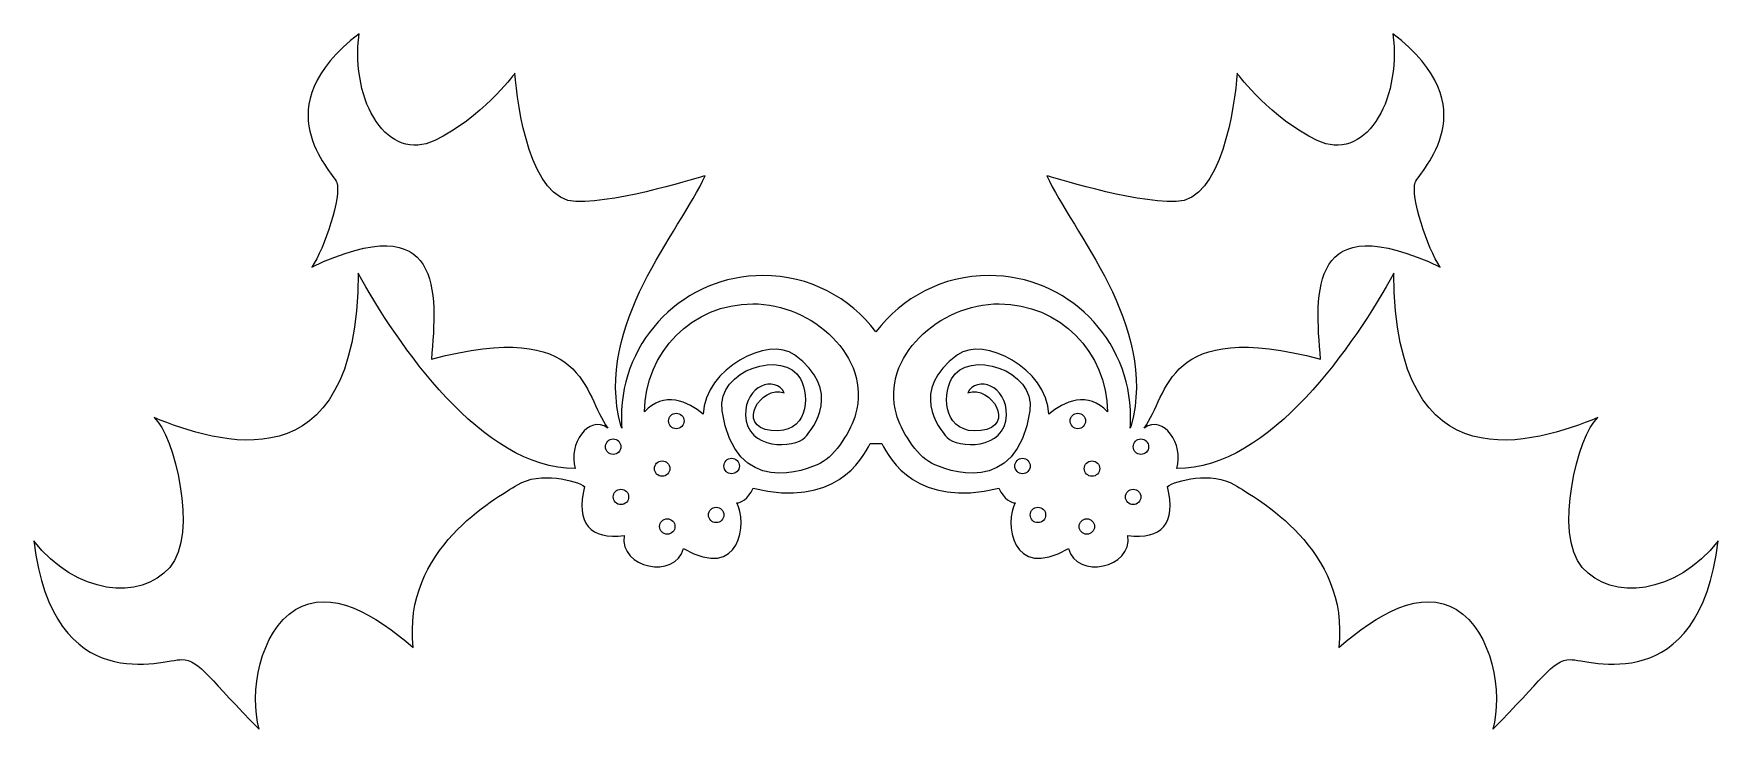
# Model space of a CAD drawing. Header units: centimetres. Extents: x -9 to 9, y -3.7 to 3.7.
import ezdxf

# ---------------------------------------------------------------- set-up
doc = ezdxf.new("R2010")
doc.units = ezdxf.units.CM
doc.header["$MEASUREMENT"] = 0
doc.layers.add('Camada 1', color=7, linetype='Continuous')

msp = doc.modelspace()

# ---------------------------------------------------------------- linework, layer by layer
at = {"layer": 'Camada 1'}
for points, knots in [([(-2.71981, -0.49789), (-2.72277, -0.45921), (-2.72428, -0.42016), (-2.72428, -0.38073), (-2.72428, -0.38073), (-2.72428, 0.45586), (-2.04605, 1.13409), (-1.20946, 1.13409), (-1.20946, 1.13409), (-0.71538, 1.13409), (-0.27657, 0.89755), (-0.00002, 0.5315), (-0.00002, 0.5315), (0.27652, 0.89755), (0.71533, 1.13409), (1.20942, 1.13409), (1.20942, 1.13409), (2.04601, 1.13409), (2.72424, 0.45586), (2.72424, -0.38073), (2.72424, -0.38073), (2.72424, -0.42015), (2.72273, -0.45921), (2.71979, -0.49789), (2.71979, -0.49789), (2.71979, -0.49789), (2.73162, -0.46971), (2.73162, -0.46971), (2.73162, -0.46971), (3.01708, 0.60775), (2.09614, 1.60245), (1.82913, 2.20102), (1.82913, 2.20102), (1.86599, 2.19176), (2.72244, 1.91553), (3.21049, 1.92474), (3.21049, 1.92474), (3.69854, 1.93395), (3.83676, 2.94698), (3.86435, 3.29695), (3.86435, 3.29695), (3.89195, 3.26009), (4.22352, 2.81808), (4.72083, 2.57861), (4.72083, 2.57861), (5.21817, 2.33911), (5.62332, 2.97464), (5.53125, 3.7206), (5.53125, 3.7206), (6.56268, 2.9286), (5.82594, 2.26547), (5.77067, 2.12733), (5.77067, 2.12733), (5.71542, 1.98919), (5.89963, 1.41822), (6.03777, 1.22473), (6.03777, 1.22473), (4.62876, 1.8878), (4.69321, 0.95763), (4.75764, 0.23934), (4.75764, 0.23934), (3.08156, 0.68141), (3.13686, -0.13825), (2.86976, -0.49745), (2.86976, -0.49745), (3.08161, -0.3501), (3.29338, -0.67242), (3.2197, -0.93026), (3.2197, -0.93026), (4.2143, -0.93947), (5.12621, 0.40522), (5.54063, 1.16042), (5.54063, 1.16042), (5.54984, -1.16027), (7.06019, -0.65383), (7.72323, -0.38678), (7.72323, -0.38678), (7.51146, -0.57098), (7.24436, -1.63), (7.55744, -1.98918), (7.55744, -1.98918), (7.87052, -2.34836), (8.56127, -2.28387), (9.01249, -1.70369), (9.01249, -1.70369), (8.80064, -3.40745), (7.62181, -2.97462), (7.42843, -2.97462), (7.42843, -2.97462), (7.23505, -2.97462), (7.1153, -3.20483), (6.5996, -3.72056), (6.5996, -3.72056), (6.71014, -3.33374), (6.59039, -2.67067), (6.21278, -2.44043), (6.21278, -2.44043), (5.83517, -2.21019), (5.36553, -2.48647), (4.95109, -2.84564), (4.95109, -2.84564), (5.07076, -1.7958), (4.07635, -1.25245), (3.83688, -1.1051), (3.83688, -1.1051), (3.59738, -0.95778), (3.20146, -1.05906), (3.11859, -1.12349), (3.11859, -1.12349), (3.21987, -1.51947), (3.05414, -1.69451), (2.69497, -1.64848), (2.69497, -1.64848), (2.75022, -1.99847), (2.14239, -2.11814), (2.05949, -1.78662), (2.05949, -1.78662), (1.44243, -2.14579), (1.37803, -1.49187), (1.48852, -1.29852), (1.48852, -1.29852), (1.45166, -1.29852), (1.3688, -1.26166), (1.3136, -1.14197), (1.3136, -1.14197), (0.4387, -1.35382), (0.15316, -0.83804), (0.06106, -0.66305), (0.06106, -0.66305), (0.06106, -0.66305), (-0.06107, -0.66302), (-0.06107, -0.66302), (-0.06107, -0.66302), (-0.15315, -0.83799), (-0.43868, -1.35377), (-1.31358, -1.14194), (-1.31358, -1.14194), (-1.36877, -1.26164), (-1.45167, -1.29849), (-1.48852, -1.29849), (-1.48852, -1.29849), (-1.37803, -1.49187), (-1.44243, -2.14577), (-2.05949, -1.78659), (-2.05949, -1.78659), (-2.14238, -2.11811), (-2.75018, -1.99844), (-2.69494, -1.64845), (-2.69494, -1.64845), (-3.05414, -1.69449), (-3.21985, -1.51944), (-3.11856, -1.12346), (-3.11856, -1.12346), (-3.20145, -1.05901), (-3.59738, -0.95772), (-3.83685, -1.10507), (-3.83685, -1.10507), (-4.07632, -1.25242), (-5.07076, -1.79576), (-4.95106, -2.84561), (-4.95106, -2.84561), (-5.36548, -2.48644), (-5.83511, -2.21013), (-6.21273, -2.4404), (-6.21273, -2.4404), (-6.59037, -2.67064), (-6.71012, -3.33371), (-6.59958, -3.72053), (-6.59958, -3.72053), (-7.11531, -3.2048), (-7.23506, -2.97459), (-7.42844, -2.97459), (-7.42844, -2.97459), (-7.62182, -2.97459), (-8.80068, -3.40744), (-9.0125, -1.70371), (-9.0125, -1.70371), (-8.56128, -2.28389), (-7.87051, -2.34837), (-7.55745, -1.9892), (-7.55745, -1.9892), (-7.24437, -1.63003), (-7.51144, -0.57098), (-7.72324, -0.3868), (-7.72324, -0.3868), (-7.06017, -0.65384), (-5.54982, -1.16028), (-5.54061, 1.1604), (-5.54061, 1.1604), (-5.12617, 0.4052), (-4.21428, -0.93949), (-3.21968, -0.93028), (-3.21968, -0.93028), (-3.29337, -0.67244), (-3.08159, -0.3501), (-2.86974, -0.49747), (-2.86974, -0.49747), (-3.13684, -0.1383), (-3.08151, 0.68138), (-4.75762, 0.23932), (-4.75762, 0.23932), (-4.69317, 0.95761), (-4.62871, 1.88775), (-6.03773, 1.22471), (-6.03773, 1.22471), (-5.89959, 1.4182), (-5.71539, 1.98917), (-5.77066, 2.12731), (-5.77066, 2.12731), (-5.82591, 2.26545), (-6.56266, 2.92857), (-5.53121, 3.72058), (-5.53121, 3.72058), (-5.62331, 2.97461), (-5.21813, 2.33911), (-4.72082, 2.57859), (-4.72082, 2.57859), (-4.22351, 2.81806), (-3.89191, 3.2601), (-3.86431, 3.29693), (-3.86431, 3.29693), (-3.83671, 2.94694), (-3.69852, 1.9339), (-3.21045, 1.92472), (-3.21045, 1.92472), (-2.72238, 1.91554), (-1.86594, 2.19176), (-1.82909, 2.201), (-1.82909, 2.201), (-2.09611, 1.60243), (-3.01707, 0.60773), (-2.73158, -0.46973), (-2.73158, -0.46973), (-2.73158, -0.46973), (-2.71981, -0.49789), (-2.71981, -0.49789)], [0, 0, 0, 0, 0.01666667, 0.01666667, 0.01666667, 0.01666667, 0.03333333, 0.03333333, 0.03333333, 0.03333333, 0.05, 0.05, 0.05, 0.05, 0.06666667, 0.06666667, 0.06666667, 0.06666667, 0.08333333, 0.08333333, 0.08333333, 0.08333333, 0.1, 0.1, 0.1, 0.1, 0.11666667, 0.11666667, 0.11666667, 0.11666667, 0.13333333, 0.13333333, 0.13333333, 0.13333333, 0.15, 0.15, 0.15, 0.15, 0.16666667, 0.16666667, 0.16666667, 0.16666667, 0.18333333, 0.18333333, 0.18333333, 0.18333333, 0.2, 0.2, 0.2, 0.2, 0.21666667, 0.21666667, 0.21666667, 0.21666667, 0.23333333, 0.23333333, 0.23333333, 0.23333333, 0.25, 0.25, 0.25, 0.25, 0.26666667, 0.26666667, 0.26666667, 0.26666667, 0.28333333, 0.28333333, 0.28333333, 0.28333333, 0.3, 0.3, 0.3, 0.3, 0.31666667, 0.31666667, 0.31666667, 0.31666667, 0.33333333, 0.33333333, 0.33333333, 0.33333333, 0.35, 0.35, 0.35, 0.35, 0.36666667, 0.36666667, 0.36666667, 0.36666667, 0.38333333, 0.38333333, 0.38333333, 0.38333333, 0.4, 0.4, 0.4, 0.4, 0.41666667, 0.41666667, 0.41666667, 0.41666667, 0.43333333, 0.43333333, 0.43333333, 0.43333333, 0.45, 0.45, 0.45, 0.45, 0.46666667, 0.46666667, 0.46666667, 0.46666667, 0.48333333, 0.48333333, 0.48333333, 0.48333333, 0.5, 0.5, 0.5, 0.5, 0.51666667, 0.51666667, 0.51666667, 0.51666667, 0.53333333, 0.53333333, 0.53333333, 0.53333333, 0.55, 0.55, 0.55, 0.55, 0.56666667, 0.56666667, 0.56666667, 0.56666667, 0.58333333, 0.58333333, 0.58333333, 0.58333333, 0.6, 0.6, 0.6, 0.6, 0.61666667, 0.61666667, 0.61666667, 0.61666667, 0.63333333, 0.63333333, 0.63333333, 0.63333333, 0.65, 0.65, 0.65, 0.65, 0.66666667, 0.66666667, 0.66666667, 0.66666667, 0.68333333, 0.68333333, 0.68333333, 0.68333333, 0.7, 0.7, 0.7, 0.7, 0.71666667, 0.71666667, 0.71666667, 0.71666667, 0.73333333, 0.73333333, 0.73333333, 0.73333333, 0.75, 0.75, 0.75, 0.75, 0.76666667, 0.76666667, 0.76666667, 0.76666667, 0.78333333, 0.78333333, 0.78333333, 0.78333333, 0.8, 0.8, 0.8, 0.8, 0.81666667, 0.81666667, 0.81666667, 0.81666667, 0.83333333, 0.83333333, 0.83333333, 0.83333333, 0.85, 0.85, 0.85, 0.85, 0.86666667, 0.86666667, 0.86666667, 0.86666667, 0.88333333, 0.88333333, 0.88333333, 0.88333333, 0.9, 0.9, 0.9, 0.9, 0.91666667, 0.91666667, 0.91666667, 0.91666667, 0.93333333, 0.93333333, 0.93333333, 0.93333333, 0.95, 0.95, 0.95, 0.95, 0.96666667, 0.96666667, 0.96666667, 0.96666667, 1, 1, 1, 1]), ([(-1.84986, -0.35073), (-1.83044, 0.14438), (-1.14768, 0.48795), (-0.87151, 0.28549), (-0.87151, 0.28549), (-0.35412, -0.09382), (-0.66892, -0.49731), (-0.76102, -0.59862), (-0.76102, -0.59862), (-0.86937, -0.71781), (-1.38724, -0.73676), (-1.39644, -0.35917), (-1.39644, -0.35917), (-1.4043, -0.03693), (-1.0741, 0.06445), (-0.982, -0.11972), (-0.982, -0.11972), (-1.23063, -0.03683), (-1.50691, -0.47889), (-1.12014, -0.52496), (-1.12014, -0.52496), (-0.73337, -0.571), (-0.70228, -0.16544), (-0.80706, 0.02762), (-0.80706, 0.02762), (-0.982, 0.34996), (-1.7095, 0.12896), (-1.64505, -0.31311), (-1.64505, -0.31311), (-1.5089, -1.24714), (-0.74663, -0.95062), (-0.59521, -0.87487), (-0.59521, -0.87487), (-0.42942, -0.79195), (-0.26321, -0.51239), (-0.21762, -0.34994), (-0.21762, -0.34994), (-0.04501, 0.26519), (-0.68072, 0.83116), (-1.31958, 0.83116), (-1.31958, 0.83116), (-1.95844, 0.83116), (-2.47636, 0.31324), (-2.47636, -0.32562), (-2.47636, -0.32562), (-2.27632, -0.09861), (-2.00419, -0.21196), (-1.84986, -0.35073)], [0, 0, 0, 0, 0.07692308, 0.07692308, 0.07692308, 0.07692308, 0.15384615, 0.15384615, 0.15384615, 0.15384615, 0.23076923, 0.23076923, 0.23076923, 0.23076923, 0.30769231, 0.30769231, 0.30769231, 0.30769231, 0.38461538, 0.38461538, 0.38461538, 0.38461538, 0.46153846, 0.46153846, 0.46153846, 0.46153846, 0.53846154, 0.53846154, 0.53846154, 0.53846154, 0.61538462, 0.61538462, 0.61538462, 0.61538462, 0.69230769, 0.69230769, 0.69230769, 0.69230769, 0.76923077, 0.76923077, 0.76923077, 0.76923077, 0.84615385, 0.84615385, 0.84615385, 0.84615385, 1, 1, 1, 1]), ([(2.47639, -0.32568), (2.47639, 0.31318), (1.95847, 0.8311), (1.31961, 0.8311), (1.31961, 0.8311), (0.68075, 0.8311), (0.04503, 0.26513), (0.21765, -0.35), (0.21765, -0.35), (0.26324, -0.51245), (0.42945, -0.79201), (0.59524, -0.87493), (0.59524, -0.87493), (0.74666, -0.95065), (1.5089, -1.24717), (1.64508, -0.31317), (1.64508, -0.31317), (1.70953, 0.1289), (0.98201, 0.3499), (0.80707, 0.02756), (0.80707, 0.02756), (0.70229, -0.16551), (0.73338, -0.57106), (1.12015, -0.52502), (1.12015, -0.52502), (1.50692, -0.47896), (1.23064, -0.03689), (0.98201, -0.11978), (0.98201, -0.11978), (1.07409, 0.0644), (1.40429, -0.03699), (1.39643, -0.35923), (1.39643, -0.35923), (1.38722, -0.73682), (0.86935, -0.71787), (0.76101, -0.59868), (0.76101, -0.59868), (0.66893, -0.49737), (0.35411, -0.09388), (0.8715, 0.28543), (0.8715, 0.28543), (1.14767, 0.48789), (1.83043, 0.14433), (1.84988, -0.35079), (1.84988, -0.35079), (2.00419, -0.21196), (2.27632, -0.09861), (2.47639, -0.32568)], [0, 0, 0, 0, 0.07692308, 0.07692308, 0.07692308, 0.07692308, 0.15384615, 0.15384615, 0.15384615, 0.15384615, 0.23076923, 0.23076923, 0.23076923, 0.23076923, 0.30769231, 0.30769231, 0.30769231, 0.30769231, 0.38461538, 0.38461538, 0.38461538, 0.38461538, 0.46153846, 0.46153846, 0.46153846, 0.46153846, 0.53846154, 0.53846154, 0.53846154, 0.53846154, 0.61538462, 0.61538462, 0.61538462, 0.61538462, 0.69230769, 0.69230769, 0.69230769, 0.69230769, 0.76923077, 0.76923077, 0.76923077, 0.76923077, 0.84615385, 0.84615385, 0.84615385, 0.84615385, 1, 1, 1, 1]), ([(-2.05433, -0.42206), (-2.05433, -0.37642), (-2.09135, -0.33943), (-2.13696, -0.33943), (-2.13696, -0.33943), (-2.18257, -0.33943), (-2.21959, -0.37642), (-2.21959, -0.42206), (-2.21959, -0.42206), (-2.21959, -0.46767), (-2.1826, -0.50469), (-2.13696, -0.50469), (-2.13696, -0.50469), (-2.09132, -0.50469), (-2.05433, -0.46768), (-2.05433, -0.42206)], [0, 0, 0, 0, 0.2, 0.2, 0.2, 0.2, 0.4, 0.4, 0.4, 0.4, 0.6, 0.6, 0.6, 0.6, 1, 1, 1, 1]), ([(2.15963, -0.50469), (2.20527, -0.50469), (2.24226, -0.46767), (2.24226, -0.42206), (2.24226, -0.42206), (2.24226, -0.37642), (2.20527, -0.33943), (2.15963, -0.33943), (2.15963, -0.33943), (2.11402, -0.33943), (2.07703, -0.37642), (2.07703, -0.42206), (2.07703, -0.42206), (2.07703, -0.46768), (2.11402, -0.50469), (2.15963, -0.50469)], [0, 0, 0, 0, 0.2, 0.2, 0.2, 0.2, 0.4, 0.4, 0.4, 0.4, 0.6, 0.6, 0.6, 0.6, 1, 1, 1, 1]), ([(-2.7291, -0.69747), (-2.7291, -0.65186), (-2.76612, -0.61484), (-2.81173, -0.61484), (-2.81173, -0.61484), (-2.85734, -0.61484), (-2.89436, -0.65186), (-2.89436, -0.69747), (-2.89436, -0.69747), (-2.89436, -0.74311), (-2.85734, -0.7801), (-2.81173, -0.7801), (-2.81173, -0.7801), (-2.76612, -0.7801), (-2.7291, -0.74311), (-2.7291, -0.69747)], [0, 0, 0, 0, 0.2, 0.2, 0.2, 0.2, 0.4, 0.4, 0.4, 0.4, 0.6, 0.6, 0.6, 0.6, 1, 1, 1, 1]), ([(2.83443, -0.7801), (2.88007, -0.7801), (2.91706, -0.74311), (2.91706, -0.69747), (2.91706, -0.69747), (2.91706, -0.65186), (2.88007, -0.61484), (2.83443, -0.61484), (2.83443, -0.61484), (2.78882, -0.61484), (2.7518, -0.65186), (2.7518, -0.69747), (2.7518, -0.69747), (2.7518, -0.74311), (2.78881, -0.7801), (2.83443, -0.7801)], [0, 0, 0, 0, 0.2, 0.2, 0.2, 0.2, 0.4, 0.4, 0.4, 0.4, 0.6, 0.6, 0.6, 0.6, 1, 1, 1, 1]), ([(-2.2058, -0.9316), (-2.2058, -0.88596), (-2.24282, -0.84897), (-2.28843, -0.84897), (-2.28843, -0.84897), (-2.33404, -0.84897), (-2.37106, -0.88596), (-2.37106, -0.9316), (-2.37106, -0.9316), (-2.37106, -0.97721), (-2.33404, -1.01423), (-2.28843, -1.01423), (-2.28843, -1.01423), (-2.24282, -1.01423), (-2.2058, -0.97721), (-2.2058, -0.9316)], [0, 0, 0, 0, 0.2, 0.2, 0.2, 0.2, 0.4, 0.4, 0.4, 0.4, 0.6, 0.6, 0.6, 0.6, 1, 1, 1, 1]), ([(-1.46217, -0.90405), (-1.46217, -0.85844), (-1.49919, -0.82142), (-1.5448, -0.82142), (-1.5448, -0.82142), (-1.59041, -0.82142), (-1.62743, -0.85844), (-1.62743, -0.90405), (-1.62743, -0.90405), (-1.62743, -0.94966), (-1.59044, -0.98668), (-1.5448, -0.98668), (-1.5448, -0.98668), (-1.49916, -0.98668), (-1.46217, -0.94967), (-1.46217, -0.90405)], [0, 0, 0, 0, 0.2, 0.2, 0.2, 0.2, 0.4, 0.4, 0.4, 0.4, 0.6, 0.6, 0.6, 0.6, 1, 1, 1, 1]), ([(1.56747, -0.98668), (1.61311, -0.98668), (1.6501, -0.94966), (1.6501, -0.90405), (1.6501, -0.90405), (1.6501, -0.85844), (1.61311, -0.82142), (1.56747, -0.82142), (1.56747, -0.82142), (1.52186, -0.82142), (1.48487, -0.85844), (1.48487, -0.90405), (1.48487, -0.90405), (1.48487, -0.94966), (1.52186, -0.98668), (1.56747, -0.98668)], [0, 0, 0, 0, 0.2, 0.2, 0.2, 0.2, 0.4, 0.4, 0.4, 0.4, 0.6, 0.6, 0.6, 0.6, 1, 1, 1, 1]), ([(2.31111, -1.01423), (2.35675, -1.01423), (2.39374, -0.97721), (2.39374, -0.9316), (2.39374, -0.9316), (2.39374, -0.88596), (2.35675, -0.84897), (2.31111, -0.84897), (2.31111, -0.84897), (2.2655, -0.84897), (2.22848, -0.88596), (2.22848, -0.9316), (2.22848, -0.9316), (2.22848, -0.97721), (2.26552, -1.01423), (2.31111, -1.01423)], [0, 0, 0, 0, 0.2, 0.2, 0.2, 0.2, 0.4, 0.4, 0.4, 0.4, 0.6, 0.6, 0.6, 0.6, 1, 1, 1, 1]), ([(-2.64649, -1.23455), (-2.64649, -1.18894), (-2.68348, -1.15195), (-2.72912, -1.15195), (-2.72912, -1.15195), (-2.77476, -1.15195), (-2.81175, -1.18894), (-2.81175, -1.23455), (-2.81175, -1.23455), (-2.81175, -1.28019), (-2.77473, -1.31718), (-2.72912, -1.31718), (-2.72912, -1.31718), (-2.68351, -1.31718), (-2.64649, -1.28019), (-2.64649, -1.23455)], [0, 0, 0, 0, 0.2, 0.2, 0.2, 0.2, 0.4, 0.4, 0.4, 0.4, 0.6, 0.6, 0.6, 0.6, 1, 1, 1, 1]), ([(2.7518, -1.31718), (2.79744, -1.31718), (2.83443, -1.28019), (2.83443, -1.23455), (2.83443, -1.23455), (2.83443, -1.18894), (2.79744, -1.15195), (2.7518, -1.15195), (2.7518, -1.15195), (2.70619, -1.15195), (2.66917, -1.18894), (2.66917, -1.23455), (2.66917, -1.23455), (2.66917, -1.28019), (2.70618, -1.31718), (2.7518, -1.31718)], [0, 0, 0, 0, 0.2, 0.2, 0.2, 0.2, 0.4, 0.4, 0.4, 0.4, 0.6, 0.6, 0.6, 0.6, 1, 1, 1, 1]), ([(-1.6274, -1.42735), (-1.6274, -1.38174), (-1.66442, -1.34472), (-1.71003, -1.34472), (-1.71003, -1.34472), (-1.75564, -1.34472), (-1.79266, -1.38174), (-1.79266, -1.42735), (-1.79266, -1.42735), (-1.79266, -1.47299), (-1.75564, -1.50998), (-1.71003, -1.50998), (-1.71003, -1.50998), (-1.66442, -1.50998), (-1.6274, -1.47299), (-1.6274, -1.42735)], [0, 0, 0, 0, 0.2, 0.2, 0.2, 0.2, 0.4, 0.4, 0.4, 0.4, 0.6, 0.6, 0.6, 0.6, 1, 1, 1, 1]), ([(1.73273, -1.50998), (1.77837, -1.50998), (1.81536, -1.47299), (1.81536, -1.42735), (1.81536, -1.42735), (1.81536, -1.38174), (1.77837, -1.34472), (1.73273, -1.34472), (1.73273, -1.34472), (1.68712, -1.34472), (1.6501, -1.38174), (1.6501, -1.42735), (1.6501, -1.42735), (1.6501, -1.47299), (1.68714, -1.50998), (1.73273, -1.50998)], [0, 0, 0, 0, 0.2, 0.2, 0.2, 0.2, 0.4, 0.4, 0.4, 0.4, 0.6, 0.6, 0.6, 0.6, 1, 1, 1, 1]), ([(-2.15072, -1.55131), (-2.15072, -1.50567), (-2.18771, -1.46868), (-2.23335, -1.46868), (-2.23335, -1.46868), (-2.27899, -1.46868), (-2.31598, -1.50567), (-2.31598, -1.55131), (-2.31598, -1.55131), (-2.31598, -1.59692), (-2.27896, -1.63394), (-2.23335, -1.63394), (-2.23335, -1.63394), (-2.18774, -1.63394), (-2.15072, -1.59692), (-2.15072, -1.55131)], [0, 0, 0, 0, 0.2, 0.2, 0.2, 0.2, 0.4, 0.4, 0.4, 0.4, 0.6, 0.6, 0.6, 0.6, 1, 1, 1, 1]), ([(2.25602, -1.63393), (2.30166, -1.63393), (2.33865, -1.59691), (2.33865, -1.5513), (2.33865, -1.5513), (2.33865, -1.50566), (2.30166, -1.46867), (2.25602, -1.46867), (2.25602, -1.46867), (2.21041, -1.46867), (2.17339, -1.50566), (2.17339, -1.5513), (2.17339, -1.5513), (2.17339, -1.59692), (2.21043, -1.63393), (2.25602, -1.63393)], [0, 0, 0, 0, 0.2, 0.2, 0.2, 0.2, 0.4, 0.4, 0.4, 0.4, 0.6, 0.6, 0.6, 0.6, 1, 1, 1, 1])]:
    msp.add_open_spline(points, degree=3, knots=knots, dxfattribs=at)

doc.saveas('drawing.dxf')
